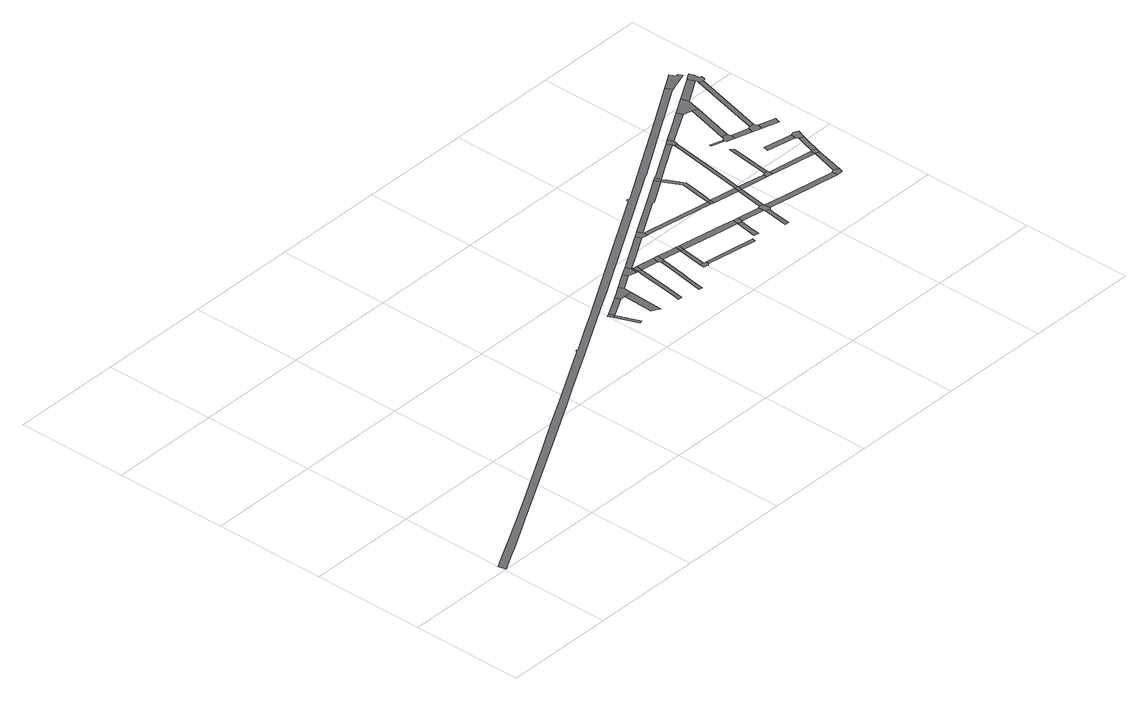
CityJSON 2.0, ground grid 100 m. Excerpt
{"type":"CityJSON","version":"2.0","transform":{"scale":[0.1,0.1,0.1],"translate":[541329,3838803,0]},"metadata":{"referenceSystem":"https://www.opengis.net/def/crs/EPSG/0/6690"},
"CityObjects":{
"road1":{"type":"Road","attributes":{"RoadStructureAttribute.sectionType":"1"},"geometry":[{"type":"MultiSurface","lod":"1","boundaries":[[[0,1,2,3,4,5,6,7,8,9,10,11,12,13,14,15,16,17,18,19,20,21,22,23,24,25,26,27,28,29,30,31,32,33,34,35,36,37,38,39,40,41,42,43,44,45,46,47,48,49,50]]]}]},
"road2":{"type":"Road","geometry":[{"type":"MultiSurface","lod":"1","boundaries":[[[51,52,53,54]]]}]},
"road3":{"type":"Road","attributes":{"RoadStructureAttribute.sectionType":"1"},"geometry":[{"type":"MultiSurface","lod":"1","boundaries":[[[55,54,53,56,57]]]}]},
"road4":{"type":"Road","attributes":{"RoadStructureAttribute.sectionType":"1"},"geometry":[{"type":"MultiSurface","lod":"1","boundaries":[[[58,51,54,59]]]}]},
"road5":{"type":"Road","attributes":{"RoadStructureAttribute.sectionType":"1"},"geometry":[{"type":"MultiSurface","lod":"1","boundaries":[[[60,61,62,63,64]]]}]},
"road6":{"type":"Road","geometry":[{"type":"MultiSurface","lod":"1","boundaries":[[[65,66,67,68,69,58,59,60,64,70]]]}]},
"road7":{"type":"Road","attributes":{"RoadStructureAttribute.sectionType":"1"},"geometry":[{"type":"MultiSurface","lod":"1","boundaries":[[[71,65,70,72]]]}]},
"road8":{"type":"Road","attributes":{"RoadStructureAttribute.sectionType":"1"},"geometry":[{"type":"MultiSurface","lod":"1","boundaries":[[[73,74,75,76,77,78,79,80,81,82]]]}]},
"road9":{"type":"Road","geometry":[{"type":"MultiSurface","lod":"1","boundaries":[[[83,71,72,84,85,86]]]}]},
"road10":{"type":"Road","attributes":{"RoadStructureAttribute.sectionType":"1"},"geometry":[{"type":"MultiSurface","lod":"1","boundaries":[[[86,85,87,73,88]]]}]},
"road11":{"type":"Road","geometry":[{"type":"MultiSurface","lod":"1","boundaries":[[[88,73,82,89]]]}]},
"road12":{"type":"Road","attributes":{"RoadStructureAttribute.sectionType":"1"},"geometry":[{"type":"MultiSurface","lod":"1","boundaries":[[[90,91,92,93,94,95,96,97,98,99,100,101]]]}]},
"road13":{"type":"Road","attributes":{"RoadStructureAttribute.sectionType":"1"},"geometry":[{"type":"MultiSurface","lod":"1","boundaries":[[[89,82,102,103]]]}]},
"road14":{"type":"Road","geometry":[{"type":"MultiSurface","lod":"1","boundaries":[[[103,102,104,90,101,105,106]]]}]},
"road15":{"type":"Road","attributes":{"RoadStructureAttribute.sectionType":"1"},"geometry":[{"type":"MultiSurface","lod":"1","boundaries":[[[107,108,109,110,83,86,111,112]]]}]},
"road16":{"type":"Road","geometry":[{"type":"MultiSurface","lod":"1","boundaries":[[[113,114,115,116,117,118,119,120]]]}]},
"road17":{"type":"Road","attributes":{"RoadStructureAttribute.sectionType":"1"},"geometry":[{"type":"MultiSurface","lod":"1","boundaries":[[[121,106,105,122,123,124]]]}]},
"road18":{"type":"Road","attributes":{"RoadStructureAttribute.sectionType":"1"},"geometry":[{"type":"MultiSurface","lod":"1","boundaries":[[[123,125,126,127,113,120,128,129,130]]]}]},
"road19":{"type":"Road","geometry":[{"type":"MultiSurface","lod":"1","boundaries":[[[124,123,130,131]]]}]},
"road20":{"type":"Road","geometry":[{"type":"MultiSurface","lod":"1","boundaries":[[[132,107,112,133,134,135]]]}]},
"road21":{"type":"Road","attributes":{"RoadStructureAttribute.sectionType":"1"},"geometry":[{"type":"MultiSurface","lod":"1","boundaries":[[[136,119,118,137,138,139]]]}]},
"road22":{"type":"Road","attributes":{"RoadStructureAttribute.sectionType":"1"},"geometry":[{"type":"MultiSurface","lod":"1","boundaries":[[[140,141,131,130,142,143,144]]]}]},
"road23":{"type":"Road","attributes":{"RoadStructureAttribute.sectionType":"1"},"geometry":[{"type":"MultiSurface","lod":"1","boundaries":[[[145,146,134,133,147,148,149,150,151]]]}]},
"road24":{"type":"Road","attributes":{"RoadStructureAttribute.sectionType":"1"},"geometry":[{"type":"MultiSurface","lod":"1","boundaries":[[[152,153,132,135,154,155,156,157]]]}]},
"road25":{"type":"Road","attributes":{"RoadStructureAttribute.sectionType":"1"},"geometry":[{"type":"MultiSurface","lod":"1","boundaries":[[[158,159,160,161,162,163,164,165]]]}]},
"road26":{"type":"Road","geometry":[{"type":"MultiSurface","lod":"1","boundaries":[[[144,143,158,165,166,167,168]]]}]},
"road27":{"type":"Road","attributes":{"RoadStructureAttribute.sectionType":"1"},"geometry":[{"type":"MultiSurface","lod":"1","boundaries":[[[168,167,169,170]]]}]},
"road28":{"type":"Road","geometry":[{"type":"MultiSurface","lod":"1","boundaries":[[[171,151,150,172,173]]]}]},
"road29":{"type":"Road","attributes":{"RoadStructureAttribute.sectionType":"1"},"geometry":[{"type":"MultiSurface","lod":"1","boundaries":[[[174,175,176,177,178,179,180,181,182,183]]]}]},
"road30":{"type":"Road","attributes":{"RoadStructureAttribute.sectionType":"1"},"geometry":[{"type":"MultiSurface","lod":"1","boundaries":[[[184,185,186,187,188,157,189,190,171,173]]]}]},
"road31":{"type":"Road","geometry":[{"type":"MultiSurface","lod":"1","boundaries":[[[191,152,157,188]]]}]},
"road32":{"type":"Road","geometry":[{"type":"MultiSurface","lod":"1","boundaries":[[[192,193,170,169,194,174,183,195,196,197,198]]]}]},
"road33":{"type":"Road","attributes":{"RoadStructureAttribute.sectionType":"1"},"geometry":[{"type":"MultiSurface","lod":"1","boundaries":[[[199,200,173,172,201,202,203,204]]]}]},
"road34":{"type":"Road","attributes":{"RoadStructureAttribute.sectionType":"1"},"geometry":[{"type":"MultiSurface","lod":"1","boundaries":[[[203,192,198,205]]]}]},
"road35":{"type":"Road","geometry":[{"type":"MultiSurface","lod":"1","boundaries":[[[204,203,205,206,207,208]]]}]},
"road36":{"type":"Road","attributes":{"RoadStructureAttribute.sectionType":"1"},"geometry":[{"type":"MultiSurface","lod":"1","boundaries":[[[209,210,211,191,188,212,213]]]}]},
"road37":{"type":"Road","attributes":{"RoadStructureAttribute.sectionType":"1"},"geometry":[{"type":"MultiSurface","lod":"1","boundaries":[[[214,207,206,215,216,217]]]}]},
"road38":{"type":"Road","attributes":{"RoadStructureAttribute.sectionType":"1"},"geometry":[{"type":"MultiSurface","lod":"1","boundaries":[[[218,219,220,204,208,221,222,223]]]}]},
"road39":{"type":"Road","attributes":{"RoadStructureAttribute.sectionType":"1"},"geometry":[{"type":"MultiSurface","lod":"1","boundaries":[[[224,225,197,196,226,227,228,229]]]}]},
"road40":{"type":"Road","geometry":[{"type":"MultiSurface","lod":"1","boundaries":[[[230,231,232,217,216,233,234,235,236,237]]]}]},
"road41":{"type":"Road","geometry":[{"type":"MultiSurface","lod":"1","boundaries":[[[238,209,213,239,218,223,240,241]]]}]},
"road42":{"type":"Road","attributes":{"RoadStructureAttribute.sectionType":"1"},"geometry":[{"type":"MultiSurface","lod":"1","boundaries":[[[242,243,244,245,246,247,230,237]]]}]},
"road43":{"type":"Road","geometry":[{"type":"MultiSurface","lod":"1","boundaries":[[[248,249,250,251,252,253]]]}]},
"road44":{"type":"Road","attributes":{"RoadStructureAttribute.sectionType":"1"},"geometry":[{"type":"MultiSurface","lod":"1","boundaries":[[[254,234,233,255,256,257]]]}]},
"road45":{"type":"Road","geometry":[{"type":"MultiSurface","lod":"1","boundaries":[[[258,229,228,259,260]]]}]},
"road46":{"type":"Road","attributes":{"RoadStructureAttribute.sectionType":"1"},"geometry":[{"type":"MultiSurface","lod":"1","boundaries":[[[261,262,238,241,263,264]]]}]},
"road47":{"type":"Road","geometry":[{"type":"MultiSurface","lod":"1","boundaries":[[[265,266,267,253,252,268,269,270,271,272,273]]]}]},
"road48":{"type":"Road","attributes":{"RoadStructureAttribute.sectionType":"1"},"geometry":[{"type":"MultiSurface","lod":"1","boundaries":[[[256,258,260,274]]]}]},
"road49":{"type":"Road","attributes":{"RoadStructureAttribute.sectionType":"1"},"geometry":[{"type":"MultiSurface","lod":"1","boundaries":[[[272,271,275,276]]]}]},
"road50":{"type":"Road","attributes":{"RoadStructureAttribute.sectionType":"1"},"geometry":[{"type":"MultiSurface","lod":"1","boundaries":[[[277,278,279,280]]]}]},
"road51":{"type":"Road","attributes":{"RoadStructureAttribute.sectionType":"1"},"geometry":[{"type":"MultiSurface","lod":"1","boundaries":[[[281,265,273,282]]]}]},
"road52":{"type":"Road","geometry":[{"type":"MultiSurface","lod":"1","boundaries":[[[283,284,257,256,274,285]]]}]},
"road53":{"type":"Road","attributes":{"RoadStructureAttribute.sectionType":"1"},"geometry":[{"type":"MultiSurface","lod":"1","boundaries":[[[286,287,288,283,285,289,290]]]}]},
"road54":{"type":"Road","geometry":[{"type":"MultiSurface","lod":"1","boundaries":[[[291,276,275,292,293,294]]]}]},
"road55":{"type":"Road","geometry":[{"type":"MultiSurface","lod":"1","boundaries":[[[295,261,264,281,282,296]]]}]},
"road56":{"type":"Road","geometry":[{"type":"MultiSurface","lod":"1","boundaries":[[[297,280,279,286,290,298]]]}]},
"road57":{"type":"Road","attributes":{"RoadStructureAttribute.sectionType":"1"},"geometry":[{"type":"MultiSurface","lod":"1","boundaries":[[[293,292,299,300]]]}]},
"road58":{"type":"Road","attributes":{"RoadStructureAttribute.sectionType":"1"},"geometry":[{"type":"MultiSurface","lod":"1","boundaries":[[[301,291,294,302]]]}]},
"road59":{"type":"Road","attributes":{"RoadStructureAttribute.sectionType":"1"},"geometry":[{"type":"MultiSurface","lod":"1","boundaries":[[[303,295,296,304,305,306]]]}]},
"road60":{"type":"Road","geometry":[{"type":"MultiSurface","lod":"1","boundaries":[[[307,308,309,0,50,310,311,312,313,314,315,316,317]]]}]},
"road61":{"type":"Road","geometry":[{"type":"MultiSurface","lod":"1","boundaries":[[[318,319,303,306,320,321,301,302,322,323,324,325]]]}]}
},
"vertices":[
[5521,3248,0],[5148,3023,0],[4671,2735,0],[4259,2491,0],[4254,2499,0],[4249,2506,0],[4236,2498,0],[4241,2491,0],[4244,2486,0],[3476,2034,0],[2912,1703,0],[2788,1633,0],[2529,1484,0],[2524,1492,0],[2519,1490,0],[2512,1487,0],[2512,1486,0],[2514,1479,0],[1960,1164,0],[1659,993,0],[1389,836,0],[1100,673,0],[795,500,0],[563,370,0],[377,268,0],[193,167,0],[9,68,0],[25,2,0],[194,92,0],[261,130,0],[788,425,0],[803,433,0],[1533,845,0],[1931,1071,0],[2105,1173,0],[2122,1183,0],[2503,1399,0],[2789,1566,0],[3019,1699,0],[3119,1753,0],[3241,1824,0],[3256,1829,0],[3872,2193,0],[3889,2200,0],[4113,2333,0],[4560,2597,0],[4580,2605,0],[5194,2978,0],[5209,2986,0],[5542,3189,0],[5554,3194,0],
[3033,1618,0],[3007,1604,0],[3024,1559,0],[3051,1574,0],
[3051,1572,0],[3105,1360,0],[3132,1370,0],
[3220,1724,0],[3237,1679,0],
[3284,1680,0],[3276,1403,0],[3347,1368,0],[3347,1378,0],[3358,1677,0],
[3342,1797,0],[3321,1784,0],[3312,1779,0],[3291,1767,0],[3279,1757,0],[3360,1751,0],
[3485,1879,0],[3503,1834,0],
[3596,1818,0],[3588,1764,0],[3549,1478,0],[3531,1348,0],[3530,1347,0],[3565,1345,0],[3589,1505,0],[3617,1704,0],[3628,1777,0],[3633,1813,0],
[3571,1928,0],[3558,1824,0],[3583,1820,0],[3590,1880,0],
[3595,1818,0],[3601,1878,0],
[3643,1872,0],
[3806,1765,0],[3782,1621,0],[3773,1572,0],[3770,1553,0],[3763,1508,0],[3731,1319,0],[3761,1314,0],[3790,1488,0],[3800,1547,0],[3804,1573,0],[3815,1639,0],[3835,1760,0],
[3791,1789,0],[3800,1847,0],
[3799,1776,0],[3838,1780,0],[3848,1839,0],
[3920,2134,0],[3909,2128,0],[3786,2055,0],[3610,1950,0],[3713,1952,0],[3945,2088,0],
[3977,1522,0],[3972,1486,0],[4006,1472,0],[4009,1473,0],[4013,1476,0],[4031,1487,0],[4035,1513,0],[4011,1517,0],
[3976,1819,0],[4009,1754,0],[4011,1754,0],[4021,1811,0],
[4010,1747,0],[3986,1581,0],[3981,1546,0],[4016,1551,0],[4021,1582,0],[4046,1750,0],
[4055,1806,0],
[3976,2167,0],[3998,2081,0],[4003,2116,0],[4000,2126,0],
[4271,1479,0],[4267,1451,0],[4489,1416,0],[4494,1446,0],
[4499,1733,0],[4103,1798,0],[4429,1687,0],[4569,1665,0],[4578,1720,0],
[4537,2036,0],[4045,2110,0],[4015,2079,0],[4040,2075,0],[4483,2006,0],[4626,1984,0],[4628,2023,0],
[4565,2515,0],[4353,2389,0],[4348,2332,0],[4353,2325,0],[4584,2461,0],[4586,2462,0],
[4569,1662,0],[4544,1526,0],[4536,1479,0],[4534,1467,0],[4575,1461,0],[4584,1519,0],[4584,1523,0],[4605,1653,0],
[4606,1654,0],[4617,1663,0],[4625,1713,0],
[4825,1630,0],[4827,1680,0],
[4629,2025,0],[4652,1980,0],[4658,2023,0],
[4834,1614,0],[4820,1524,0],[4810,1465,0],[4801,1404,0],[4798,1388,0],[4835,1382,0],[4838,1402,0],[4849,1482,0],[4861,1558,0],[4867,1603,0],
[4673,2111,0],[4708,2313,0],[4634,2447,0],[4615,2481,0],[4614,2482,0],[4673,2313,0],[4639,2092,0],
[4598,2535,0],
[4847,1695,0],[4846,1694,0],[4835,1620,0],[4870,1605,0],[4890,1620,0],[4882,1673,0],[4883,1681,0],
[4886,1988,0],[4663,2022,0],[4832,1952,0],[4885,1943,0],[4889,1943,0],[4901,1985,0],
[4921,1939,0],
[4922,1941,0],[4933,1980,0],[4931,1981,0],
[4987,2764,0],[4616,2542,0],[4603,2537,0],[4744,2560,0],[5006,2716,0],
[5017,1966,0],[5011,1927,0],[5171,1903,0],[5177,1938,0],
[5014,2699,0],[4945,2260,0],[4903,1999,0],[4938,2022,0],[4978,2279,0],[5043,2692,0],
[5182,1626,0],[4979,1658,0],[4928,1614,0],[5094,1588,0],[5554,1515,0],[5545,1569,0],
[5196,1951,0],[5191,1947,0],[5180,1940,0],[5231,1894,0],[5237,1931,0],[5236,1932,0],[5230,1940,0],[5226,1946,0],
[5031,2790,0],[5009,2710,0],[5049,2727,0],[5051,2742,0],
[5268,2239,0],[5280,2324,0],[5266,2336,0],[5252,2349,0],[5251,2339,0],[5234,2216,0],
[5196,2502,0],[5193,2503,0],[5194,2493,0],[5194,2483,0],[5299,2453,0],[5304,2469,0],
[5294,1923,0],[5255,1890,0],[5643,1831,0],[5640,1870,0],
[5575,1584,0],[5605,1519,0],[5615,1563,0],
[5342,2974,0],[5165,2870,0],[5165,2806,0],[5364,2920,0],
[5337,2505,0],[5331,2482,0],[5320,2477,0],[5322,2446,0],[5321,2442,0],[5319,2436,0],[5386,2417,0],[5400,2465,0],[5386,2493,0],
[5682,1816,0],
[5539,2375,0],[5553,2423,0],
[5445,2171,0],[5437,2127,0],[5697,2081,0],[5705,2125,0],
[5441,2899,0],[5488,2881,0],
[5656,1878,0],[5643,1872,0],[5696,1861,0],
[5712,2057,0],[5684,1971,0],[5659,1888,0],[5729,1971,0],[5752,2037,0],
[5579,2439,0],[5620,2352,0],[5634,2401,0],[5617,2428,0],
[5499,3067,0],[5518,2997,0],
[5739,2139,0],[5780,2118,0],
[5772,2310,0],[5786,2358,0],
[5755,3109,0],[5791,3089,0],
[5722,3199,0],[5538,3012,0],[5628,3066,0],[5747,3139,0],
[5674,3341,0],[5633,3316,0],[5593,3292,0],[5608,3212,0],[5613,3214,0],[5670,3233,0],[5713,3247,0],[5716,3248,0],[5743,3256,0],[5723,3297,0],[5705,3288,0],
[5785,3237,0],[5733,3206,0],[5757,3118,0],[5756,3115,0],[5818,3105,0],[5828,3144,0],[5805,3151,0],[5799,3199,0]
]}
